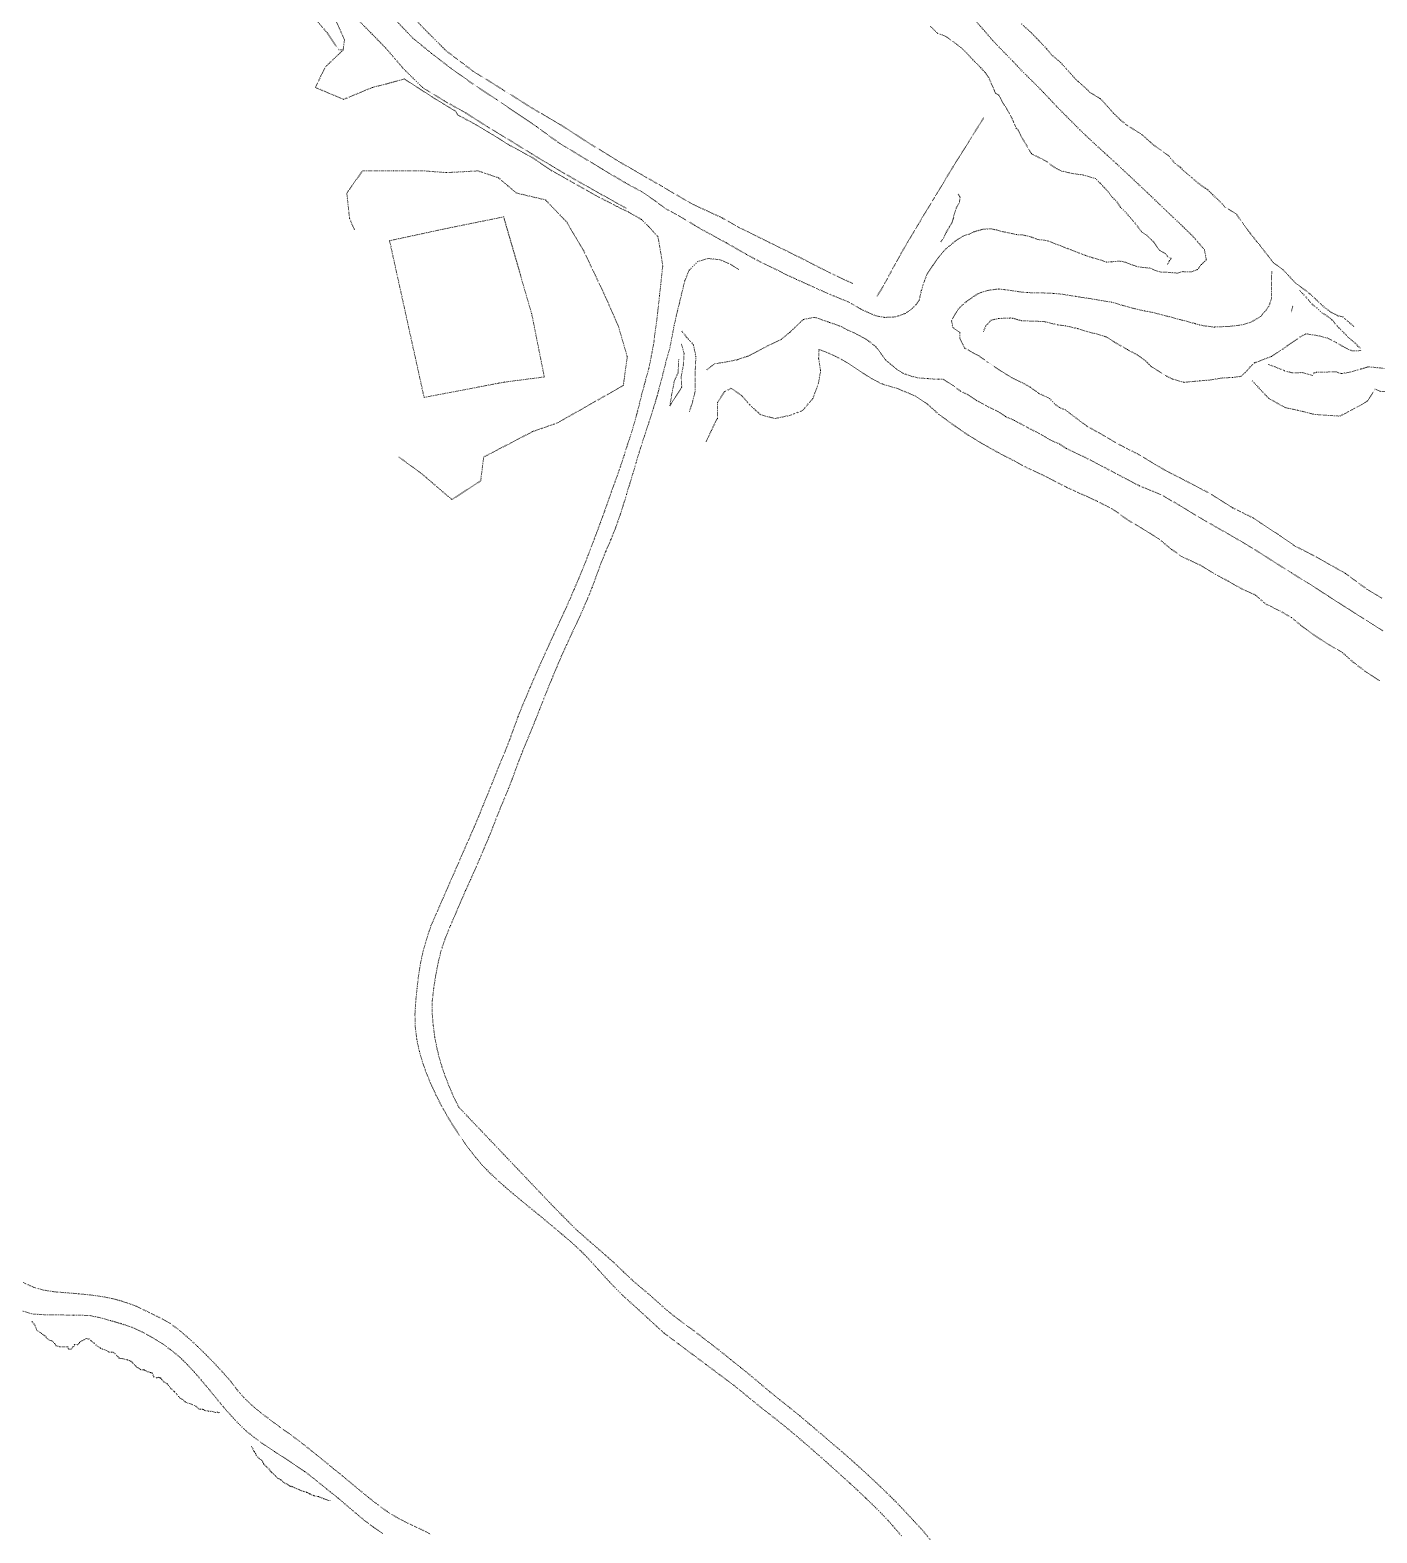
# Model space of a CAD drawing. Extents: x 682410 to 689460, y 7661803 to 7669124.
# Drawn here: x 685123.7 to 685519.2, y 7662635.6 to 7663076.8 of the extents above; entities that cross this region are included whole.
import ezdxf

# ---------------------------------------------------------------- set-up
doc = ezdxf.new("R2010")
doc.units = 0
doc.header["$MEASUREMENT"] = 0
doc.linetypes.add('DOT', pattern=[0.25, 0, -0.25])
doc.layers.add('02 TOE_Line', color=1, linetype='DOT', lineweight=20)

msp = doc.modelspace()

# ---------------------------------------------------------------- linework, layer by layer
at = {"layer": '02 TOE_Line'}
for points in [[(685199.06, 7663106, 3959.87), (685203.69, 7663099, 3960.19), (685208.31, 7663092.5, 3960.39), (685212.88, 7663087, 3960.56), (685217.88, 7663082, 3960.74), (685222.81, 7663077, 3960.87), (685228.19, 7663071.5, 3960.97), (685233.31, 7663065.5, 3961.04), (685238.94, 7663060, 3960.98), (685245.38, 7663056, 3960.99), (685251.62, 7663052.5, 3960.97), (685257.94, 7663048.5, 3960.88), (685264.56, 7663044.5, 3960.76), (685271, 7663040.5, 3960.61), (685277.63, 7663036.5, 3960.4), (685284.5, 7663032.5, 3960.15), (685291.62, 7663028.5, 3959.81), (685298.81, 7663024.5, 3959.4)], [(685222.69, 7663088.5, 3960.4), (685236.06, 7663074.5, 3960.86), (685241.56, 7663070, 3961.01), (685247.44, 7663065.5, 3961.01), (685253.75, 7663061, 3960.99), (685260.62, 7663056.5, 3960.89), (685266.44, 7663052.5, 3960.74), (685272.38, 7663048.5, 3960.55), (685278.56, 7663044, 3960.35), (685285.12, 7663040, 3960.06), (685291.75, 7663036, 3959.8), (685298.5, 7663032, 3959.48), (685303.46, 7663029.29, 3959.31), (685307.41, 7663026.56, 3958.99), (685310.37, 7663024.38, 3958.81), (685315.29, 7663021.69, 3958.58), (685318.75, 7663019.57, 3958.22), (685321.18, 7663018.16, 3958.13), (685324.61, 7663016.29, 3957.85), (685328.2, 7663014.35, 3957.59), (685331.8, 7663012.27, 3957.14), (685334.08, 7663010.97, 3957.05), (685336.44, 7663009.68, 3957), (685338.9, 7663008.39, 3956.87), (685341.44, 7663007.21, 3956.68), (685345.19, 7663005.31, 3956.2), (685348.78, 7663003.61, 3955.84), (685352.04, 7663002.18, 3955.53), (685355.62, 7663000.55, 3955.1), (685359.06, 7662999.04, 3954.77), (685363.6, 7662997.18, 3954.4), (685365.02, 7662996.48, 3954.33), (685367.49, 7662994.97, 3953.99), (685369.79, 7662993.92, 3953.76), (685372.1, 7662992.93, 3953.58), (685374.69, 7662992.49, 3953.62), (685377.83, 7662992.64, 3953.52), (685380.7, 7662993.66, 3953.79), (685382.72, 7662995.09, 3953.96), (685383.87, 7662996.31, 3953.94), (685384.77, 7662997.53, 3954.16), (685385.39, 7663000.39, 3954.61), (685386.11, 7663002.72, 3954.81), (685387.13, 7663005.33, 3955.06), (685388.76, 7663007.72, 3955.22), (685390.22, 7663009.85, 3955.4), (685392.26, 7663012.29, 3955.53), (685395.35, 7663014.91, 3955.96), (685397.7, 7663016.38, 3956.04), (685399.44, 7663016.95, 3956.34), (685400.94, 7663017.64, 3956.35), (685403.54, 7663018.39, 3956.7), (685405.9, 7663018.51, 3957.11), (685407.32, 7663018.17, 3957), (685409.43, 7663017.66, 3956.94), (685411.04, 7663017.3, 3956.95), (685413.33, 7663016.8, 3957.04), (685415.31, 7663016.68, 3957.05), (685417.8, 7663016.05, 3957.18), (685419.41, 7663015.39, 3957.22), (685422.2, 7663015.07, 3957.49), (685428.4, 7663012.68, 3957.65), (685431.75, 7663011.39, 3957.95), (685433.56, 7663010.71, 3958.16), (685435.73, 7663009.96, 3958.62), (685438.21, 7663009.28, 3958.51), (685439.78, 7663008.72, 3958.75), (685441.84, 7663008.86, 3958.76), (685443.63, 7663009.03, 3958.89), (685445.22, 7663008.71, 3959), (685447.27, 7663007.92, 3959.08), (685448.93, 7663007.36, 3959.21), (685450.75, 7663007.13, 3959.29), (685452.51, 7663006.96, 3959.44), (685454.4, 7663006.14, 3959.56), (685456.02, 7663005.73, 3959.87), (685457.52, 7663005.75, 3960.09), (685460.47, 7663005.5, 3960.37), (685462.25, 7663005.93, 3960.56), (685464.69, 7663005.83, 3960.91), (685466.45, 7663006.53, 3961.17), (685467.68, 7663008.07, 3961.62), (685469.08, 7663009.4, 3962.02), (685468.5, 7663012.38, 3962.75), (685465.04, 7663016.39, 3963.63), (685461.53, 7663019.8, 3964.28), (685457.36, 7663023.75, 3965.08), (685453.94, 7663027.02, 3965.56), (685447.3, 7663033.32, 3966.53), (685442.5, 7663037.79, 3967.4), (685436.09, 7663043.61, 3968.41), (685431.92, 7663047.58, 3968.96), (685425.19, 7663054.34, 3969.87), (685421.26, 7663058.55, 3970.59), (685417.97, 7663061.85, 3970.95), (685414.92, 7663064.85, 3971.47), (685412.15, 7663067.81, 3971.93), (685408.7, 7663071.33, 3972.48), (685406.35, 7663073.79, 3972.87), (685403.92, 7663076.63, 3973.21), (685401.45, 7663079.41, 3973.39)], [(685205.38, 7663082.5, 3959.25), (685210.94, 7663076, 3960.2), (685214.38, 7663071, 3960.69), (685215.62, 7663071, 3960.87), (685216, 7663074, 3961.05), (685212.44, 7663082, 3960.95)], [(685365.18, 7663002.47, 3956.14), (685358.19, 7663005.74, 3956.81), (685349.81, 7663010.03, 3957.43), (685340.9, 7663014.43, 3958.09), (685331.46, 7663019.1, 3958.64), (685327.03, 7663021.64, 3958.79), (685318.18, 7663025.72, 3959.25), (685309.37, 7663030.89, 3959.92), (685297.11, 7663037.94, 3960.61), (685287.86, 7663043.61, 3961.33), (685287.82, 7663043.61, 3961.39), (685279.55, 7663048.98, 3961.49), (685270.82, 7663054.09, 3961.58), (685262.32, 7663059.46, 3961.69), (685253.72, 7663064.81, 3961.79), (685245.84, 7663070.78, 3961.97), (685238.69, 7663077.94, 3961.7), (685238.76, 7663077.87, 3961.73), (685233.06, 7663083.99, 3961.51)], [(685388.07, 7663077.94, 3971.83), (685390.15, 7663075.9, 3971.4), (685392.49, 7663075.03, 3971.38), (685394.63, 7663073.52, 3971.31), (685396.88, 7663071.84, 3971.26), (685398.53, 7663070.28, 3971.17), (685400.54, 7663068.08, 3971.1), (685402.44, 7663066.24, 3971.08), (685404.13, 7663064.35, 3970.74), (685405.18, 7663062.89, 3970.53), (685406.53, 7663059.86, 3970.49), (685407.14, 7663058.32, 3970.33), (685408.18, 7663057.75, 3969.68), (685409.26, 7663055.61, 3969.13), (685410.37, 7663053.95, 3968.77), (685412.1, 7663050.76, 3968.23), (685413.22, 7663048.03, 3967.81), (685413.86, 7663047.5, 3967.71), (685414.6, 7663045.82, 3967.34), (685417.74, 7663040.56, 3966.4), (685422.03, 7663038.33, 3966.26), (685424.65, 7663036.4, 3966.02), (685426.55, 7663035.45, 3965.91), (685429.84, 7663034.73, 3966.08), (685433.05, 7663034.29, 3966.32), (685436.6, 7663033.22, 3966.23), (685438.01, 7663031.76, 3965.98), (685440.43, 7663029.18, 3965.48), (685441.18, 7663028.05, 3965.19), (685442.83, 7663026.39, 3964.92), (685443.91, 7663024.79, 3964.68), (685445.58, 7663023.15, 3964.47), (685448.13, 7663020.17, 3963.99), (685450.07, 7663017.63, 3963.44), (685451.62, 7663016.59, 3963.26), (685453.67, 7663014.53, 3962.92), (685455.3, 7663012.23, 3962.53), (685457.05, 7663011.22, 3962.28), (685457.71, 7663010.36, 3962.35), (685458.87, 7663009.72, 3962.31), (685458.22, 7663009.07, 3961.99), (685457.71, 7663008.11, 3961.52)], [(685512.39, 7662989.81, 3960.62), (685509.14, 7662992.63, 3961.13), (685507.7, 7662993, 3961.17), (685505.64, 7662994.02, 3961.32), (685503.62, 7662995.55, 3961.51), (685501.34, 7662997.69, 3961.68), (685499.47, 7662999.43, 3961.86), (685497.82, 7663000.69, 3962.1), (685495.33, 7663002.5, 3962.35), (685493.65, 7663004.31, 3962.37), (685491.7, 7663006.39, 3962.43), (685488.71, 7663008.6, 3962.54), (685484.34, 7663014.25, 3962.96), (685483.76, 7663014.92, 3963.01), (685481.95, 7663017.19, 3963.31), (685479.93, 7663019.94, 3963.62), (685477.92, 7663022.79, 3963.84), (685474.65, 7663024.8, 3964.27), (685472.96, 7663026.63, 3964.38), (685471.34, 7663028.11, 3964.64), (685469.5, 7663029.95, 3964.95), (685468.73, 7663030.44, 3965.03), (685467.49, 7663031.3, 3965.19), (685466.03, 7663032.44, 3965.34), (685464.18, 7663034.08, 3965.66), (685462.41, 7663035.52, 3965.85), (685461.38, 7663036.61, 3966.09), (685459.75, 7663037.82, 3966.18), (685458.47, 7663039.39, 3966.48), (685458.06, 7663039.96, 3966.56), (685453.67, 7663043.02, 3967.07), (685452.67, 7663043.94, 3967.21), (685450.08, 7663046.22, 3967.61), (685447.86, 7663047.6, 3967.92), (685446, 7663048.73, 3968.07), (685443.94, 7663050.39, 3968.4), (685441.79, 7663052.47, 3968.65), (685438.71, 7663055.95, 3969.45), (685437.83, 7663056.79, 3969.56), (685434.81, 7663058.61, 3969.69), (685433.97, 7663059.52, 3969.88), (685431.56, 7663061.65, 3970.09), (685430.69, 7663062.44, 3970.1), (685426.25, 7663067.37, 3970.83), (685423.68, 7663069.53, 3971.21), (685422.21, 7663071.32, 3971.42), (685419.89, 7663073.76, 3971.85), (685417.47, 7663076.24, 3972.1), (685414.67, 7663078.76, 3972.37)], [(685215.62, 7663071, 3960.87), (685210.38, 7663066, 3961.25), (685207.44, 7663060, 3961.18), (685215.75, 7663056.5, 3961.56), (685224.19, 7663060, 3961.67), (685228.25, 7663061, 3961.57), (685233.5, 7663062.5, 3961.44), (685242.06, 7663057, 3961.22), (685248.69, 7663053, 3960.66), (685249.19, 7663052, 3961.12), (685254.69, 7663049, 3961.06), (685259.75, 7663046, 3960.95), (685264.56, 7663043, 3960.87), (685271, 7663039.5, 3960.67), (685276.94, 7663035.5, 3960.44), (685282.38, 7663032.5, 3960.2), (685289.37, 7663028.5, 3959.84), (685296.13, 7663025.01, 3959.52), (685299.4, 7663023.43, 3959.41), (685303.21, 7663021.23, 3958.99), (685305.38, 7663019.12, 3958.89), (685308.08, 7663016.12, 3958.67), (685309.11, 7663010.01, 3958.67), (685309.44, 7663007.57, 3958.45), (685308.87, 7663002.15, 3958.3), (685308.52, 7662998.97, 3958.25), (685308.06, 7662994.65, 3958.31), (685307.75, 7662991.98, 3958.02), (685307.12, 7662987.59, 3957.99), (685306.84, 7662984.99, 3957.72), (685306.1, 7662981.07, 3957.82), (685305.38, 7662977.5, 3957.62), (685303.44, 7662970.5, 3957.24), (685302.02, 7662964.75, 3957.39), (685300.11, 7662958.09, 3957.54), (685299.18, 7662955.37, 3956.31), (685298.1, 7662951.92, 3956.01), (685296.98, 7662948.51, 3955.69), (685295.8, 7662945.19, 3955.34), (685294.61, 7662941.93, 3954.96), (685293.46, 7662938.67, 3954.61), (685292.33, 7662935.45, 3954.22), (685291.18, 7662932.32, 3953.78), (685290, 7662929.12, 3953.35), (685288.76, 7662925.87, 3952.96), (685287.5, 7662922.56, 3952.59), (685286.21, 7662919.24, 3952.24), (685284.84, 7662915.92, 3951.85), (685283.42, 7662912.65, 3951.42), (685282.02, 7662909.35, 3951.03), (685280.53, 7662906.07, 3950.6), (685279.02, 7662902.77, 3950.17), (685277.5, 7662899.5, 3949.74), (685276.01, 7662896.27, 3949.31), (685274.58, 7662893.07, 3948.88), (685273.14, 7662889.9, 3948.42), (685271.82, 7662886.82, 3947.99), (685270.51, 7662883.82, 3947.55), (685269.32, 7662880.99, 3947.15), (685268.12, 7662878.16, 3946.74), (685266.99, 7662875.31, 3946.35), (685265.76, 7662871.95, 3945.9), (685264.55, 7662868.6, 3945.45), (685263.24, 7662865.28, 3945.03), (685261.87, 7662861.97, 3944.61), (685260.54, 7662858.68, 3944.21), (685259.23, 7662855.44, 3943.82), (685257.95, 7662852.25, 3943.43), (685256.71, 7662849.21, 3943.05), (685255.41, 7662845.96, 3942.71), (685254.07, 7662842.84, 3942.37), (685241.39, 7662813.84, 3939.92), (685240.18, 7662810.22, 3939.78), (685239.13, 7662806.55, 3939.65), (685238.31, 7662802.81, 3939.53), (685237.73, 7662799.06, 3939.43), (685237.29, 7662795.33, 3939.32), (685236.92, 7662791.58, 3939.21), (685236.7, 7662787.85, 3939.09), (685236.8, 7662784.13, 3938.99), (685237.25, 7662780.48, 3938.85), (685238.01, 7662776.95, 3938.73), (685239.01, 7662773.55, 3938.61), (685240.2, 7662770.26, 3938.5), (685241.52, 7662767.12, 3938.38), (685242.92, 7662764.08, 3938.25), (685244.41, 7662761.19, 3938.13), (685245.96, 7662758.39, 3938), (685247.57, 7662755.7, 3937.85), (685249.25, 7662753.12, 3937.7), (685250.96, 7662750.6, 3937.49), (685252.76, 7662748.15, 3937.26), (685254.63, 7662745.76, 3937.01), (685256.61, 7662743.44, 3936.74), (685258.76, 7662741.26, 3936.49), (685261.01, 7662739.14, 3936.22), (685263.29, 7662737.11, 3935.95), (685265.63, 7662735.12, 3935.73), (685267.99, 7662733.16, 3935.56), (685271.04, 7662730.64, 3935.34), (685274.07, 7662728.2, 3935.15), (685276.97, 7662725.76, 3934.9), (685279.86, 7662723.34, 3934.66), (685282.74, 7662720.89, 3934.44), (685285.49, 7662718.33, 3934.15), (685288.11, 7662715.65, 3933.88), (685290.57, 7662712.9, 3933.57), (685293, 7662710.24, 3933.26), (685295.39, 7662707.69, 3932.91), (685297.75, 7662705.34, 3932.56), (685300.12, 7662703.17, 3932.29), (685302.42, 7662701.12, 3932.01), (685305.1, 7662698.65, 3931.7), (685307.72, 7662696.23, 3931.34), (685309.99, 7662694.18, 3931.1), (685314.06, 7662691.14, 3930.87), (685318.12, 7662688.1, 3930.64), (685322.19, 7662685.07, 3930.42), (685326.26, 7662682.03, 3930.19), (685330.32, 7662679, 3929.97), (685332.78, 7662676.98, 3929.88), (685335.21, 7662674.97, 3929.81), (685337.67, 7662672.98, 3929.77), (685340.16, 7662671.01, 3929.79), (685342.66, 7662669.05, 3929.83), (685345.15, 7662667.07, 3929.89), (685347.6, 7662665.04, 3929.96), (685350.04, 7662662.97, 3930.04), (685352.45, 7662660.89, 3930.13), (685354.85, 7662658.8, 3930.23), (685357.23, 7662656.7, 3930.31), (685359.6, 7662654.57, 3930.4), (685361.99, 7662652.43, 3930.5), (685364.38, 7662650.26, 3930.61), (685366.75, 7662648.06, 3930.76), (685369.07, 7662645.86, 3930.87), (685371.33, 7662643.68, 3931.01), (685373.54, 7662641.48, 3931.17), (685375.66, 7662639.25, 3931.33), (685377.65, 7662637, 3931.47), (685379.61, 7662634.67, 3931.64)], [(685372.38, 7662998.75, 3955.07), (685373.93, 7663001.19, 3956.14), (685379.64, 7663011.64, 3958.38), (685384.54, 7663019.89, 3960.5), (685389.41, 7663027.94, 3962.15), (685394.72, 7663036.77, 3963.91), (685403.69, 7663051.05, 3967.33)], [(685232, 7662951.5, 3967.18), (685238.81, 7662946.5, 3964.86), (685247.56, 7662939, 3961.78), (685256, 7662944.5, 3961.97), (685256.88, 7662951.5, 3963.12), (685271.31, 7662959, 3962.11), (685278.5, 7662961.5, 3961.38), (685297.88, 7662972.5, 3959.51), (685299.06, 7662981, 3959.88), (685296.38, 7662990, 3960.86), (685292.44, 7662999, 3954.06), (685286.25, 7663012, 3962.55), (685281.25, 7663020.5, 3963.51), (685275, 7663027, 3963.92), (685266.5, 7663029, 3964.91), (685261.19, 7663033.5, 3965.43), (685255.19, 7663035.5, 3965.91), (685246, 7663035, 3966.55), (685239.38, 7663035.5, 3966.48), (685230.38, 7663035.5, 3966.03), (685221.31, 7663035.5, 3965.43), (685216.69, 7663029, 3966.53), (685217.5, 7663021.5, 3968.27), (685219.06, 7663018, 3968.78)], [(685396.22, 7663028.63, 3962.44), (685396.75, 7663027.9, 3962.17), (685396.58, 7663026.17, 3961.62), (685395.8, 7663024.99, 3961.15), (685395.22, 7663023.38, 3960.68), (685394.81, 7663021.67, 3959.96), (685394.41, 7663020.38, 3959.39), (685393.66, 7663019.08, 3958.82), (685392.7, 7663017.44, 3958.08), (685391.82, 7663015.6, 3957.39), (685391.13, 7663014.7, 3957.34)], [(685387.96, 7662633.71, 3932.39), (685385.57, 7662636.59, 3932.2), (685383.05, 7662639.32, 3932.04), (685380.5, 7662642.06, 3931.86), (685377.93, 7662644.75, 3931.66), (685375.28, 7662647.38, 3931.48), (685372.53, 7662650.01, 3931.28), (685369.74, 7662652.62, 3931.05), (685366.93, 7662655.19, 3930.88), (685364.08, 7662657.74, 3930.7), (685361.14, 7662660.28, 3930.59), (685358.19, 7662662.8, 3930.48), (685355.31, 7662665.26, 3930.36), (685352.45, 7662667.67, 3930.29), (685349.6, 7662670.09, 3930.24), (685346.7, 7662672.45, 3930.18), (685343.74, 7662674.79, 3930.16), (685340.82, 7662677.16, 3930.17), (685337.95, 7662679.57, 3930.19), (685335.13, 7662681.95, 3930.23), (685332.27, 7662684.26, 3930.34), (685329.39, 7662686.57, 3930.47), (685326.54, 7662688.86, 3930.59), (685323.75, 7662691.02, 3930.7), (685320.97, 7662693.16, 3930.86), (685318.25, 7662695.25, 3931.04), (685315.46, 7662697.29, 3931.28), (685312.78, 7662699.27, 3931.51), (685310.34, 7662701.31, 3931.73), (685308, 7662703.4, 3931.9), (685305.62, 7662705.5, 3932.14), (685303.26, 7662707.51, 3932.37), (685300.95, 7662709.44, 3932.65), (685298.05, 7662712.18, 3932.96), (685295.22, 7662714.89, 3933.2), (685292.4, 7662717.4, 3933.44), (685289.69, 7662719.76, 3933.68), (685287.2, 7662721.92, 3933.92), (685284.44, 7662724.35, 3934.22), (685282.13, 7662726.61, 3934.48), (685279.84, 7662728.97, 3934.74), (685277.63, 7662731.16, 3934.96), (685249.56, 7662760.64, 3937.75), (685247.99, 7662763.79, 3937.94), (685246.62, 7662767.02, 3938.1), (685245.33, 7662770.38, 3938.26), (685244.18, 7662773.86, 3938.39), (685243.26, 7662777.44, 3938.5), (685242.54, 7662781.06, 3938.6), (685242.05, 7662784.66, 3938.72), (685241.76, 7662788.27, 3938.88), (685241.8, 7662791.88, 3939.02), (685242.21, 7662795.53, 3939.13), (685242.77, 7662799.16, 3939.26), (685243.48, 7662802.88, 3939.38), (685244.39, 7662806.64, 3939.55), (685245.65, 7662810.35, 3939.71), (685247.15, 7662813.99, 3939.93), (685248.68, 7662817.55, 3940.16), (685250.13, 7662820.92, 3940.42), (685251.57, 7662824.23, 3940.73), (685253.06, 7662827.51, 3941.03), (685254.46, 7662830.67, 3941.34), (685255.76, 7662833.67, 3941.61), (685257.05, 7662836.68, 3941.88), (685258.31, 7662839.68, 3942.19), (685259.49, 7662842.6, 3942.49), (685260.6, 7662845.53, 3942.85), (685261.79, 7662848.47, 3943.2), (685263.02, 7662851.37, 3943.51), (685264.16, 7662854.2, 3943.88), (685265.29, 7662857.05, 3944.19), (685266.6, 7662860.67, 3944.62), (685267.93, 7662864.18, 3945.04), (685269.35, 7662867.65, 3945.45), (685270.8, 7662871.13, 3945.92), (685272.23, 7662874.67, 3946.44), (685273.34, 7662877.46, 3946.82), (685274.48, 7662880.4, 3947.26), (685275.65, 7662883.33, 3947.69), (685276.83, 7662886.2, 3948.11), (685278.33, 7662889.81, 3948.65), (685279.77, 7662893.17, 3949.12), (685281.28, 7662896.49, 3949.57), (685282.81, 7662899.79, 3950.02), (685284.36, 7662903.11, 3950.43), (685285.88, 7662906.48, 3950.84), (685287.36, 7662909.86, 3951.25), (685288.78, 7662913.34, 3951.67), (685290.07, 7662916.88, 3952.12), (685291.36, 7662920.42, 3952.53), (685292.76, 7662923.87, 3952.95), (685294.25, 7662927.29, 3953.34), (685295.61, 7662930.72, 3953.74), (685296.77, 7662933.96, 3954.11), (685297.78, 7662937.04, 3954.46), (685298.81, 7662940.5, 3954.91), (685299.86, 7662943.94, 3955.32), (685300.75, 7662946.81, 3955.65), (685301.66, 7662949.91, 3956.01), (685302.65, 7662953.23, 3956.31), (685303.71, 7662956.52, 3956.63), (685304.77, 7662959.74, 3956.88), (685305.82, 7662962.97, 3957.07), (685306.86, 7662966.25, 3957.27), (685307.88, 7662969.7, 3957.46), (685308.82, 7662973.17, 3957.57), (685309.71, 7662976.65, 3957.7), (685310.56, 7662980.06, 3957.77), (685311.53, 7662983.43, 3957.78), (685312.19, 7662986.91, 3957.88), (685312.83, 7662990.25, 3957.96), (685313.57, 7662993.54, 3958), (685314.34, 7662996.66, 3958), (685315.08, 7662999.74, 3958.18), (685315.95, 7663003.31, 3958.22), (685317.22, 7663006.35, 3958.18), (685319.71, 7663008.85, 3958.11), (685322.76, 7663009.79, 3957.95), (685326.21, 7663009.42, 3957.72), (685329.02, 7663008.26, 3957.54), (685331.74, 7663006.6, 3957.32)], [(685520.63, 7662910.09, 3937.87), (685516.23, 7662912.68, 3938.31), (685509.92, 7662917.31, 3938.95), (685505.36, 7662919.92, 3939.4), (685500.06, 7662922.85, 3939.92), (685494.91, 7662925.47, 3940.49), (685489.2, 7662929.43, 3940.85), (685482.9, 7662933.58, 3941.52), (685476.78, 7662936.6, 3941.96), (685469.63, 7662941.06, 3942.94), (685462.71, 7662944.66, 3943.88), (685456.68, 7662947.77, 3944.46), (685449.13, 7662952.29, 3945.2), (685443.74, 7662955.02, 3945.93), (685439.19, 7662957.66, 3946.54), (685433.91, 7662960.64, 3947.09), (685427.68, 7662965.31, 3947.91), (685425.82, 7662966.1, 3948.17), (685424.71, 7662966.96, 3948.38), (685423.06, 7662968.68, 3948.55), (685419.81, 7662970.22, 3948.92), (685417.38, 7662972.02, 3949.23), (685414.95, 7662973.35, 3949.72), (685412.18, 7662974.65, 3950.06), (685409.51, 7662976.27, 3950.37), (685406.82, 7662978.06, 3950.75), (685404.74, 7662979.4, 3951.03), (685402.29, 7662981.22, 3951.16), (685401.02, 7662981.83, 3951.38), (685398.14, 7662983.48, 3951.67), (685397.43, 7662984.77, 3951.73), (685396.74, 7662986.26, 3951.95), (685396.66, 7662988.13, 3952.04), (685394.62, 7662989.54, 3953.04), (685394.25, 7662991.52, 3953.49), (685395.23, 7662993.35, 3953.91), (685396.25, 7662994.92, 3954.29), (685397.12, 7662995.86, 3954.38), (685398.69, 7662997.17, 3954.83), (685400.79, 7662998.66, 3955.22), (685402.1, 7662999.51, 3955.35), (685404.7, 7663000.39, 3955.59), (685408.02, 7663000.84, 3955.96), (685411.1, 7663000.49, 3956.31), (685414.38, 7662999.98, 3956.75), (685416.66, 7662999.76, 3956.97), (685420.19, 7662999.72, 3957.11), (685424.17, 7662999.54, 3957.65), (685426.71, 7662999.3, 3957.76), (685430.72, 7662998.66, 3958.08), (685432.62, 7662998.35, 3958.33), (685434.97, 7662998.01, 3958.56), (685439.72, 7662997.18, 3959.11), (685441.27, 7662996.98, 3959.25), (685444, 7662996.15, 3959.63), (685446.28, 7662995.51, 3959.82), (685449.31, 7662994.73, 3960.1), (685450.91, 7662994.41, 3960.21), (685452.72, 7662994.08, 3960.33), (685454.99, 7662993.53, 3960.51), (685465.94, 7662990.64, 3961.37), (685467.19, 7662990.26, 3961.51), (685468.44, 7662990.01, 3961.65), (685469.87, 7662989.85, 3961.65), (685471.42, 7662989.66, 3961.83), (685475.73, 7662989.85, 3962.06), (685478.13, 7662990.1, 3962.11), (685480.2, 7662990.46, 3962.24), (685482.11, 7662991.07, 3962.29), (685483.3, 7662991.78, 3962.28), (685483.95, 7662992.1, 3962.36), (685485.04, 7662992.8, 3962.49), (685485.93, 7662993.87, 3962.58), (685486.83, 7662994.88, 3962.65), (685487.38, 7662995.74, 3962.69), (685487.76, 7662996.68, 3962.73), (685488.2, 7662998.12, 3962.77), (685488.24, 7662999.87, 3962.83), (685488.2, 7663002.08, 3962.9), (685488.22, 7663004.57, 3962.99), (685488.34, 7663006.27, 3962.88)], [(685496.49, 7663000.37, 3961.96), (685498.06, 7662998.77, 3961.89), (685499.15, 7662997.51, 3961.82), (685500.32, 7662996.15, 3961.81), (685501.52, 7662995.3, 3961.77), (685502.98, 7662993.85, 3961.77), (685504.17, 7662993.17, 3961.62), (685505.45, 7662992.21, 3961.57), (685506.19, 7662991.54, 3961.57), (685507.15, 7662990.34, 3961.49), (685507.99, 7662989.43, 3961.43), (685510.17, 7662987.29, 3961.06), (685510.54, 7662986.83, 3960.95), (685511.6, 7662985.9, 3960.66), (685512.79, 7662984.96, 3960.38), (685513.6, 7662984.03, 3960.3), (685514.43, 7662983.35, 3960.15)], [(685494.45, 7662995.78, 3962.35), (685494.25, 7662995.15, 3962.33), (685494.2, 7662994.76, 3962.32), (685494.11, 7662994.37, 3962.32), (685493.96, 7662993.99, 3962.58)], [(685322.41, 7662977.14, 3957.71), (685324.7, 7662978.87, 3957.86), (685328.14, 7662979.42, 3957.79), (685331.28, 7662980.06, 3957.78), (685334.51, 7662981.14, 3957.56), (685337.55, 7662982.66, 3957.47), (685340.32, 7662984.18, 3957.2), (685344.22, 7662986, 3957.14), (685346.76, 7662988.1, 3956.57), (685350.74, 7662991.9, 3955.42), (685354.07, 7662992.53, 3954.86), (685358.43, 7662991.02, 3954.53), (685361.51, 7662989.94, 3954.06), (685363.77, 7662988.79, 3953.98), (685365.63, 7662987.93, 3953.63), (685368.4, 7662986.54, 3953.5), (685369.99, 7662985.49, 3953.23), (685372.05, 7662983.88, 3953.06), (685373.51, 7662981.91, 3953.1), (685374.9, 7662980.01, 3952.74), (685376.43, 7662978.7, 3952.58), (685378.34, 7662977.14, 3952.63), (685380.17, 7662976.01, 3952.66), (685382.53, 7662975.2, 3952.54), (685384.26, 7662974.74, 3952.24), (685387.17, 7662974.54, 3951.79), (685389.68, 7662974.32, 3951.54), (685391.79, 7662974.31, 3951.12), (685394.73, 7662972.46, 3950.78), (685396.92, 7662970.83, 3950.33), (685399.17, 7662969.73, 3950), (685401.73, 7662968.02, 3949.67), (685405.25, 7662966.14, 3949.29), (685408.3, 7662964.67, 3948.91), (685410.12, 7662963.37, 3948.66), (685412.75, 7662962.23, 3948.27), (685416.91, 7662959.98, 3948.49), (685420.58, 7662958.09, 3947.93), (685423.26, 7662956.52, 3947.43), (685426.09, 7662955.26, 3947.11), (685428.06, 7662953.96, 3946.9), (685433.07, 7662951.59, 3946.81), (685437.7, 7662949.21, 3946.24), (685443.05, 7662946.38, 3945.57), (685449.47, 7662943.02, 3944.99), (685455.86, 7662940.41, 3944.4), (685461.15, 7662937.35, 3943.85), (685466.74, 7662933.96, 3943.26), (685472.14, 7662930.83, 3942.69), (685477.77, 7662927.62, 3942.12), (685483.29, 7662924.32, 3941.57), (685488.91, 7662920.75, 3940.97), (685494.19, 7662917.43, 3940.43), (685499.86, 7662913.9, 3939.83), (685504.94, 7662910.63, 3939.3), (685510.23, 7662907.26, 3938.76), (685515.47, 7662903.94, 3938.25), (685521.06, 7662900.37, 3937.72)], [(685403.64, 7662988.4, 3954.51), (685404.35, 7662990.03, 3954.72), (685405.86, 7662991.66, 3955.17), (685408, 7662992.17, 3955.36), (685411.35, 7662992.32, 3955.34), (685412.3, 7662992.23, 3955.38), (685414.93, 7662991.48, 3955.63), (685419.11, 7662991.38, 3955.59), (685421.53, 7662991.24, 3955.53), (685425.43, 7662990.29, 3955.47), (685427.73, 7662990.01, 3955.62), (685431.33, 7662989.19, 3955.42), (685433.98, 7662988.33, 3955.35), (685437.03, 7662987.58, 3955.25), (685439.63, 7662986.78, 3955.26), (685442.18, 7662985.16, 3955.32), (685445.93, 7662983.03, 3954.88), (685448.77, 7662981.51, 3954.49), (685451.09, 7662979.86, 3954.29), (685452.89, 7662978.07, 3953.99), (685457.48, 7662975.21, 3953.57), (685459.22, 7662974.35, 3953.4), (685462.43, 7662973.42, 3953.41), (685467.14, 7662973.86, 3953.83), (685470.51, 7662974.15, 3954.2), (685473.47, 7662974.68, 3954.53), (685476.87, 7662974.87, 3954.75), (685479.24, 7662975.17, 3955.05), (685480.75, 7662976.54, 3955.72), (685482.11, 7662978.12, 3956.92), (685483.27, 7662979.18, 3957.8), (685485.55, 7662980, 3957.96), (685488.23, 7662981.06, 3958.13), (685491.3, 7662982.99, 3958.46), (685492.84, 7662984.15, 3958.85), (685496.53, 7662986.72, 3959.36), (685498.3, 7662987.67, 3959.58), (685501.48, 7662987.21, 3959.94), (685504.61, 7662986.44, 3959.9), (685507.34, 7662985.05, 3959.78), (685508.98, 7662984.06, 3959.9), (685510.86, 7662983.11, 3959.71), (685511.9, 7662982.65, 3959.81), (685514.72, 7662982.76, 3960.11)], [(685314.15, 7662980.13, 3957.5), (685313.97, 7662976.25, 3957.21), (685312.92, 7662974.02, 3957.17), (685312.15, 7662970.21, 3956.79), (685311.55, 7662966.52, 3956.47), (685315.04, 7662971.97, 3956.91), (685314.87, 7662975.03, 3957.51), (685315.52, 7662978.59, 3957.46), (685315.72, 7662981.84, 3957.98), (685314.92, 7662984.91, 3958.14)], [(685315.09, 7662988.45, 3957.96), (685316.57, 7662986.55, 3957.8), (685318.43, 7662984.55, 3957.85), (685319.18, 7662981.01, 3957.89), (685318.97, 7662976.1, 3957.59), (685319.01, 7662972.93, 3957.12), (685318.93, 7662970.58, 3956.42), (685318.2, 7662967.64, 3955.91), (685317.28, 7662964.81, 3955.41)], [(685519.95, 7662885.85, 3933.01), (685516.2, 7662888.25, 3933.69), (685512.13, 7662891.32, 3934.24), (685509.06, 7662894.09, 3934.73), (685504.82, 7662896.55, 3935.13), (685501.28, 7662898.83, 3935.18), (685497.39, 7662901.64, 3935.67), (685494.03, 7662904.39, 3935.95), (685490.71, 7662906.3, 3936.3), (685486.49, 7662908.36, 3936.5), (685483.43, 7662911.03, 3937.1), (685479.58, 7662912.73, 3937.4), (685475.5, 7662915.06, 3937.7), (685471.51, 7662917.19, 3938.09), (685467.24, 7662919.77, 3938.66), (685461.9, 7662922.28, 3939.11), (685458.88, 7662924.35, 3939.75), (685455.13, 7662927.49, 3940.77), (685450.64, 7662930.27, 3941.34), (685445.78, 7662933.15, 3941.85), (685441.91, 7662936, 3942.52), (685437.03, 7662938.52, 3942.99), (685432.91, 7662940.4, 3943.31), (685428.01, 7662942.62, 3943.7), (685424.91, 7662944.24, 3943.93), (685420.53, 7662946.47, 3944.26), (685416.45, 7662948.32, 3944.62), (685412.7, 7662950.34, 3944.95), (685407.96, 7662952.8, 3945.58), (685403.48, 7662955.33, 3945.98), (685399.16, 7662957.94, 3946.72), (685395.28, 7662960.57, 3947.08), (685390.54, 7662964.01, 3948.08), (685387.2, 7662967.02, 3948.89), (685383.53, 7662969.45, 3949.19), (685378.4, 7662971.6, 3949.4), (685373.85, 7662972.97, 3949.53), (685371.07, 7662974.36, 3949.79), (685367.21, 7662976.77, 3950.27), (685364.04, 7662978.94, 3950.75), (685360.24, 7662981.06, 3951.53), (685357.04, 7662982.48, 3952.09), (685355.26, 7662983.04, 3952.45), (685355.24, 7662980.44, 3952.53), (685355.81, 7662976.79, 3952.16), (685355.16, 7662973.07, 3951.54), (685353.53, 7662968.68, 3951.25), (685350.54, 7662965.16, 3950.94), (685346.99, 7662963.78, 3951.16), (685342.46, 7662962.79, 3951.44), (685338.21, 7662963.89, 3952.12), (685334.89, 7662966.91, 3952.93), (685332.71, 7662969.48, 3953.83), (685329.56, 7662971.69, 3953.98), (685327.54, 7662970.63, 3954.08), (685325.58, 7662967.5, 3953.92), (685325.49, 7662962.85, 3953.42), (685323.68, 7662959.22, 3953.42), (685322.13, 7662955.75, 3953.04)], [(685487.34, 7662978.7, 3957.63), (685490, 7662977.67, 3957.81), (685492.03, 7662976.83, 3957.93), (685494.41, 7662976.19, 3958.01), (685497.19, 7662976.29, 3958.03), (685500.24, 7662975.47, 3958.28), (685500.61, 7662976.15, 3958.35), (685501.43, 7662976.41, 3958.39), (685507.25, 7662976.5, 3958.71), (685508.72, 7662975.98, 3958.8), (685511.21, 7662976.41, 3958.78), (685514.42, 7662977.33, 3958.95), (685516.65, 7662977.98, 3959.1), (685521.36, 7662977.52, 3959.02)], [(685482.56, 7662973.86, 3954.35), (685487.35, 7662968.76, 3953.37), (685492.2, 7662966.01, 3952.99), (685495.83, 7662965.26, 3953.06), (685500.89, 7662963.99, 3953.24), (685508.27, 7662963.51, 3953.56), (685513.3, 7662966.12, 3954.81), (685516.48, 7662968.01, 3955.57), (685518.59, 7662971.43, 3956.66), (685520.35, 7662970.73, 3956.75), (685525.29, 7662970.69, 3957.12), (685527.04, 7662972.52, 3958.38)], [(685241.31, 7662635.25, 3916.55), (685237.91, 7662636.98, 3916.94), (685234.58, 7662638.5, 3917.36), (685231.44, 7662640.12, 3917.69), (685228.51, 7662641.94, 3917.95), (685225.73, 7662643.95, 3918.18), (685223.07, 7662646.06, 3918.42), (685220.45, 7662648.19, 3918.65), (685217.89, 7662650.31, 3918.85), (685215.34, 7662652.44, 3919.04), (685212.81, 7662654.49, 3919.24), (685210.31, 7662656.54, 3919.4), (685207.8, 7662658.57, 3919.56), (685205.34, 7662660.54, 3919.72), (685202.94, 7662662.42, 3919.9), (685199.84, 7662664.73, 3920.16), (685196.89, 7662666.83, 3920.36), (685194.11, 7662668.9, 3920.46), (685191.59, 7662670.8, 3920.51), (685188.8, 7662673.12, 3920.55), (685186.41, 7662675.45, 3920.66), (685184.39, 7662677.75, 3920.77), (685182.51, 7662680.25, 3920.88), (685180.2, 7662682.87, 3920.99), (685177.79, 7662685.47, 3920.95), (685175.47, 7662687.84, 3921.01), (685172.87, 7662690.4, 3920.99), (685170.3, 7662692.74, 3921.03), (685167.69, 7662695.01, 3920.98), (685164.69, 7662697.25, 3920.96), (685161.3, 7662699.07, 3921.01), (685158.12, 7662700.61, 3921.07), (685155.04, 7662702.13, 3921.07), (685151.83, 7662703.3, 3921.1), (685148.59, 7662704.27, 3921.08), (685145.19, 7662704.96, 3921.13), (685141.47, 7662705.48, 3921.14), (685137.81, 7662705.86, 3921.19), (685134.32, 7662706.14, 3921.27), (685130.95, 7662706.41, 3921.33), (685127.75, 7662706.92, 3921.29), (685124.67, 7662707.74, 3921.22), (685121.62, 7662709.22, 3921.09)], [(685121.2, 7662700.83, 3921.06), (685124.6, 7662699.9, 3921.13), (685127.87, 7662699.7, 3921.13), (685131.1, 7662699.66, 3921.12), (685136.04, 7662699.58, 3921.02), (685140.98, 7662699.49, 3920.93), (685144.06, 7662698.87, 3920.89), (685147.33, 7662697.96, 3920.89), (685150.57, 7662697.01, 3920.87), (685153.58, 7662696.02, 3920.88), (685156.62, 7662694.64, 3920.89), (685159.56, 7662693.01, 3920.96), (685162.49, 7662691.22, 3921.02), (685164.87, 7662689.48, 3921.01), (685167.54, 7662687.35, 3921), (685169.96, 7662684.96, 3920.94), (685171.99, 7662682.77, 3920.9), (685173.96, 7662680.48, 3920.88), (685176.15, 7662677.87, 3920.85), (685178.29, 7662675.25, 3920.76), (685180.38, 7662672.69, 3920.65), (685182.51, 7662670.29, 3920.57), (685184.86, 7662667.74, 3920.48), (685187.38, 7662665.36, 3920.41), (685189.97, 7662663.31, 3920.33), (685192.74, 7662661.33, 3920.22), (685195.45, 7662659.52, 3920.09), (685198.09, 7662657.86, 3919.94), (685204.41, 7662653.63, 3919.58), (685206.89, 7662651.69, 3919.44), (685209.51, 7662649.55, 3919.27), (685211.9, 7662647.63, 3919.09), (685214.29, 7662645.75, 3918.91), (685219.47, 7662641.3, 3918.4), (685221.91, 7662639.28, 3918.15), (685224.52, 7662637.32, 3917.92), (685227.28, 7662635.43, 3917.67)], [(685124.24, 7662697.73, 3920.72), (685124.38, 7662697.58, 3920.62), (685124.56, 7662697.32, 3920.43), (685124.8, 7662697, 3920.2), (685125.18, 7662696.47, 3919.82), (685125.21, 7662696.41, 3919.78), (685125.23, 7662696.39, 3919.76), (685125.7, 7662695.1, 3918.82), (685126.12, 7662694.79, 3918.6), (685127.09, 7662694.21, 3918.21), (685127.66, 7662693.75, 3917.89), (685128.08, 7662693.46, 3917.67), (685128.3, 7662693.21, 3917.49), (685128.66, 7662692.82, 3917.19), (685128.93, 7662692.53, 3916.97), (685129.59, 7662692.14, 3916.69), (685130.08, 7662692.07, 3916.63), (685130.94, 7662691.23, 3916.01), (685131.09, 7662690.97, 3915.81), (685131.36, 7662690.54, 3915.49), (685131.88, 7662690.5, 3915.45), (685131.99, 7662690.49, 3915.44), (685132.41, 7662690.3, 3915.29), (685133.48, 7662690.29, 3915.27), (685134.86, 7662690.25, 3915.24), (685134.9, 7662689.58, 3914.73), (685135.46, 7662689.63, 3914.76), (685135.84, 7662689.61, 3914.75), (685136.17, 7662690.22, 3915.21), (685136.54, 7662690.41, 3915.34), (685136.78, 7662690.97, 3915.77), (685137.68, 7662690.86, 3915.68), (685138.23, 7662691.54, 3916.19), (685138.49, 7662691.83, 3916.4), (685138.5, 7662691.84, 3916.41), (685138.76, 7662691.95, 3916.49), (685140.22, 7662692.69, 3917.04), (685140.25, 7662692.7, 3917.05), (685140.69, 7662692.64, 3917.07), (685140.94, 7662692.59, 3917.07), (685141.2, 7662692.46, 3917), (685141.61, 7662692.02, 3916.73), (685142.15, 7662691.55, 3916.46), (685142.39, 7662691.45, 3916.42), (685142.53, 7662691.35, 3916.37), (685143.28, 7662690.57, 3915.96), (685144.24, 7662689.94, 3915.7), (685144.41, 7662689.85, 3915.67), (685144.74, 7662689.69, 3915.61), (685144.98, 7662689.62, 3915.61), (685145.67, 7662689.41, 3915.6), (685146.05, 7662689.24, 3915.55), (685146.68, 7662688.76, 3915.33), (685147.11, 7662688.75, 3915.41), (685147.67, 7662688.73, 3915.51), (685148, 7662688.69, 3915.55), (685148.24, 7662688.62, 3915.56), (685148.31, 7662688.55, 3915.53), (685148.58, 7662688.3, 3915.42), (685149.78, 7662687.05, 3914.81), (685149.91, 7662686.94, 3914.76), (685149.97, 7662686.91, 3914.75), (685150.17, 7662686.88, 3914.8), (685150.75, 7662686.81, 3914.93), (685152.18, 7662686.45, 3915.13), (685152.34, 7662686.42, 3915.16), (685152.81, 7662686.24, 3915.23), (685153.28, 7662686.06, 3915.29), (685153.65, 7662685.73, 3915.22), (685154.01, 7662685.32, 3915.09), (685154.51, 7662684.87, 3914.99), (685154.56, 7662684.82, 3914.98), (685154.97, 7662684.34, 3914.84), (685155.12, 7662684.25, 3914.84), (685156.21, 7662683.55, 3914.85), (685157.08, 7662683.5, 3915.17), (685157.16, 7662683.5, 3915.2), (685157.22, 7662683.47, 3915.21), (685157.27, 7662683.43, 3915.21), (685158.32, 7662682.92, 3915.36), (685159.08, 7662682.7, 3915.56), (685159.32, 7662682.64, 3915.62), (685159.46, 7662682.59, 3915.66), (685159.52, 7662682.56, 3915.67), (685159.57, 7662682.49, 3915.65), (685159.61, 7662682.39, 3915.61), (685159.83, 7662681.92, 3915.43), (685160.05, 7662681.44, 3915.26), (685160.79, 7662681.14, 3915.42), (685161.1, 7662681.17, 3915.59), (685161.38, 7662681.35, 3915.83), (685161.93, 7662681.15, 3915.96), (685162.07, 7662681.05, 3915.97), (685162.45, 7662680.59, 3915.91), (685163.01, 7662680, 3915.88), (685163.83, 7662679.47, 3916.01), (685163.93, 7662679.41, 3916.02), (685164.18, 7662679.16, 3916.02), (685164.36, 7662678.95, 3916), (685165.03, 7662678.04, 3915.89), (685165.03, 7662678.04, 3915.89), (685165.57, 7662677.58, 3915.95), (685165.95, 7662677.26, 3915.99), (685166.06, 7662677.15, 3916), (685166.11, 7662677.1, 3916), (685166.11, 7662677.1, 3916), (685166.13, 7662677.08, 3916), (685167.28, 7662675.72, 3915.97), (685167.34, 7662675.65, 3915.97), (685167.59, 7662675.33, 3915.96), (685167.83, 7662675.17, 3916.02), (685168.62, 7662674.63, 3916.2), (685169.33, 7662674.04, 3916.32), (685170.03, 7662673.78, 3916.59), (685170.98, 7662673.44, 3916.96), (685171.31, 7662673.32, 3917.09), (685172.36, 7662672.86, 3917.45), (685172.7, 7662672.59, 3917.51), (685172.91, 7662672.35, 3917.52), (685173.33, 7662671.97, 3917.57), (685173.84, 7662671.98, 3917.86), (685174.2, 7662672, 3918.08), (685174.41, 7662671.91, 3918.15), (685174.58, 7662671.84, 3918.21), (685174.97, 7662671.6, 3918.31), (685176.03, 7662671.38, 3918.79), (685176.09, 7662671.4, 3918.83), (685177.19, 7662671.3, 3919.41), (685177.99, 7662671.08, 3919.74), (685178.18, 7662671.02, 3919.82), (685178.51, 7662671.06, 3920.03), (685178.7, 7662671.09, 3920.14), (685179.07, 7662670.97, 3920.28), (685179.4, 7662670.85, 3920.4)], [(685188.72, 7662661.05, 3919.63), (685189.07, 7662660.43, 3919.39), (685189.11, 7662660.35, 3919.35), (685189.13, 7662660.29, 3919.32), (685189.49, 7662659.54, 3918.99), (685189.59, 7662659.39, 3918.94), (685189.67, 7662659.31, 3918.93), (685189.93, 7662658.87, 3918.75), (685190.12, 7662658.46, 3918.57), (685190.24, 7662658.21, 3918.46), (685190.53, 7662657.92, 3918.4), (685191.09, 7662657.41, 3918.28), (685191.4, 7662657.21, 3918.27), (685191.83, 7662656.74, 3918.13), (685192.08, 7662656.42, 3918.02), (685192.27, 7662655.91, 3917.77), (685192.39, 7662655.79, 3917.73), (685192.9, 7662655.24, 3917.58), (685193.47, 7662654.71, 3917.43), (685193.81, 7662654.45, 3917.38), (685194.41, 7662653.63, 3917.06), (685194.55, 7662653.47, 3917), (685194.69, 7662653.37, 3916.98), (685194.7, 7662653.36, 3916.98), (685195.2, 7662652.92, 3916.87), (685195.4, 7662652.73, 3916.82), (685195.83, 7662652.3, 3916.7), (685196.32, 7662651.74, 3916.53), (685196.5, 7662651.65, 3916.54), (685197.32, 7662651.23, 3916.57), (685197.84, 7662650.7, 3916.42), (685198.77, 7662650.14, 3916.41), (685199.18, 7662649.95, 3916.44), (685199.75, 7662649.53, 3916.38), (685199.8, 7662649.5, 3916.38), (685199.83, 7662649.48, 3916.38), (685199.99, 7662649.4, 3916.39), (685200.04, 7662649.39, 3916.4), (685200.21, 7662649.33, 3916.43), (685200.75, 7662649.17, 3916.53), (685201.04, 7662649.07, 3916.57), (685201.32, 7662648.94, 3916.6), (685201.45, 7662648.87, 3916.61), (685202.06, 7662648.61, 3916.71), (685202.78, 7662648.27, 3916.8), (685203.06, 7662648.18, 3916.87), (685203.49, 7662647.99, 3916.93), (685203.73, 7662647.93, 3917), (685203.94, 7662647.87, 3917.05), (685204.07, 7662647.83, 3917.08), (685204.4, 7662647.73, 3917.17), (685204.82, 7662647.56, 3917.24), (685205.03, 7662647.46, 3917.28), (685205.87, 7662647.09, 3917.41), (685205.99, 7662647.03, 3917.43), (685206.05, 7662647.01, 3917.44), (685206.79, 7662646.67, 3917.56), (685207.05, 7662646.56, 3917.6), (685207.25, 7662646.51, 3917.65), (685207.61, 7662646.43, 3917.76), (685208.35, 7662646.29, 3917.98), (685208.73, 7662646.16, 3918.06), (685209.79, 7662645.73, 3918.24), (685209.99, 7662645.65, 3918.28), (685210.03, 7662645.64, 3918.29), (685210.33, 7662645.53, 3918.35), (685210.36, 7662645.52, 3918.36), (685211.06, 7662645.28, 3918.5), (685211.34, 7662645.19, 3918.56), (685211.79, 7662645.15, 3918.73)]]:
    msp.add_polyline3d(points, dxfattribs=at)
msp.add_polyline3d([(685229.25, 7663015, 3965.72), (685245.44, 7663018.5, 3965.75), (685262.75, 7663022, 3966.11), (685271, 7662993.5, 3965.79), (685274.69, 7662975, 3965.89), (685263, 7662973.5, 3965.57), (685239.38, 7662969, 3965.81)], close=True, dxfattribs=at)

doc.saveas('drawing.dxf')
